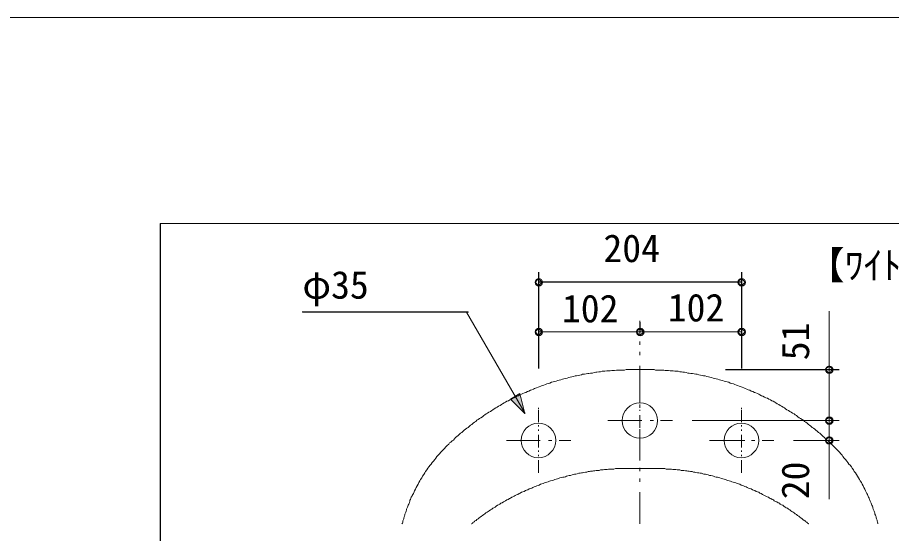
# Model space of a CAD drawing. Units: millimetres, scale not verified. Extents: x -1392 to 1350, y -947 to 991.
# Drawn here: x -21 to 858, y 473 to 991 of the extents above; entities that cross this region are included whole.
import ezdxf
from ezdxf.enums import TextEntityAlignment as Align

# ---------------------------------------------------------------- set-up
doc = ezdxf.new("R2010")
doc.units = ezdxf.units.MM
doc.header["$LTSCALE"] = 10
for name, color, linetype, lineweight in [('0-1_レイヤー_1', 7, 'Continuous', 18), ('0-7', 7, 'Continuous', 5), ('F-0', 7, 'Continuous', 5)]:
    doc.layers.add(name, color=color, linetype=linetype, lineweight=lineweight)
doc.styles.add('ＭＳ ゴシック', font='')
doc.styles.get('ＭＳ ゴシック').set_extended_font_data('MS Gothic')

msp = doc.modelspace()

# ---------------------------------------------------------------- linework, layer by layer
at = {"layer": '0-1_レイヤー_1', "color": 5}
for p, q in [((503.01, 638.64), (503.01, 735.16)), ((707.05, 638.64), (707.05, 735.16)), ((503.01, 725.42), (707.05, 725.42)), ((265.52, 695.36), (432.31, 695.36)), ((430.62, 695.36), (484.8, 601.81)), ((795.11, 637.37), (795.11, 696.21)), ((503.01, 638.64), (503.01, 685.21)), ((605.03, 675.04), (605.03, 685.21)), ((605.03, 675.04), (605.03, 685.21)), ((707.05, 638.64), (707.05, 685.21)), ((503.01, 675.47), (605.03, 675.47)), ((707.05, 675.47), (605.03, 675.47)), ((690.97, 637.37), (805.27, 637.37)), ((795.11, 586.14), (795.11, 637.37)), ((657.53, 586.14), (805.27, 586.14)), ((657.53, 586.14), (805.27, 586.14)), ((795.11, 586.14), (795.11, 566.25)), ((759.55, 566.25), (805.27, 566.25)), ((795.11, 566.25), (795.11, 507.41))]:
    msp.add_line(p, q, dxfattribs=at)
at = {"layer": '0-1_レイヤー_1'}
for p, q in [((605.03, 672.93), (605.03, 686.47)), ((605.03, 662.35), (605.03, 665.73)), ((605.03, 651.76), (605.03, 655.15)), ((605.03, 609.43), (605.03, 641.18)), ((605.03, 617.89), (605.03, 618.74)), ((605.03, 617.89), (605.03, 618.74)), ((605.03, 604.35), (605.03, 617.05)), ((605.03, 604.35), (605.03, 617.05)), ((503.01, 598), (503.01, 598.85)), ((605.03, 598.85), (605.03, 602.23)), ((605.03, 600.11), (605.03, 601.38)), ((605.03, 600.11), (605.03, 601.38)), ((707.05, 598), (707.05, 598.85)), ((503.01, 584.45), (503.01, 597.15)), ((605.03, 595.88), (605.03, 597.15)), ((605.03, 595.88), (605.03, 597.15)), ((605.03, 578.95), (605.03, 591.65)), ((605.03, 588.26), (605.03, 591.65)), ((605.03, 578.95), (605.03, 591.65)), ((707.05, 584.45), (707.05, 597.15)), ((503.01, 580.22), (503.01, 581.49)), ((572.86, 586.14), (604.61, 586.14)), ((572.86, 586.14), (607.02, 586.14)), ((615.19, 586.14), (618.58, 586.14)), ((615.19, 586.14), (618.58, 586.14)), ((625.78, 586.14), (637.63, 586.14)), ((625.78, 586.14), (637.63, 586.14)), ((707.05, 580.22), (707.05, 581.49)), ((503.01, 575.99), (503.01, 577.25)), ((503.01, 559.05), (503.01, 571.75)), ((605.03, 545.93), (605.03, 577.68)), ((605.03, 574.71), (605.03, 575.99)), ((605.03, 574.71), (605.03, 575.99)), ((605.03, 570.48), (605.03, 571.75)), ((605.03, 570.48), (605.03, 571.75)), ((707.05, 575.99), (707.05, 577.25)), ((707.05, 559.05), (707.05, 571.75)), ((470.83, 566.25), (504.64, 566.25)), ((513.17, 566.25), (516.55, 566.25)), ((523.75, 566.25), (535.61, 566.25)), ((605.03, 553.55), (605.03, 566.25)), ((605.03, 553.55), (605.03, 566.25)), ((674.88, 566.25), (710.48, 566.25)), ((717.22, 566.25), (720.6, 566.25)), ((727.8, 566.25), (739.65, 566.25)), ((503.01, 554.82), (503.01, 556.09)), ((707.05, 554.82), (707.05, 556.09)), ((503.01, 550.58), (503.01, 551.85)), ((503.01, 533.65), (503.01, 546.35)), ((707.05, 550.58), (707.05, 551.85)), ((707.05, 533.65), (707.05, 546.35)), ((605.03, 535.35), (605.03, 538.73)), ((605.03, 524.76), (605.03, 528.15)), ((605.03, 482.43), (605.03, 514.18))]:
    msp.add_line(p, q, dxfattribs=at)
at = {"layer": '0-1_レイヤー_1', "color": 5}
for points in [[(1190.5, 784.27), (122.86, 784.27), (122.86, 109.05), (1190.5, 109.05)], [(506.82, 725.21), (503.22, 728.81), (499.62, 725.21), (503.22, 721.61)], [(710.86, 725.21), (707.05, 728.81), (703.25, 725.21), (707.05, 721.61)], [(506.82, 675.26), (503.22, 678.85), (499.62, 675.26), (503.22, 671.66)], [(608.84, 675.26), (605.03, 678.85), (601.22, 675.26), (605.03, 671.66)], [(608.84, 675.26), (605.03, 678.85), (601.22, 675.26), (605.03, 671.66)], [(710.86, 675.26), (707.05, 678.85), (703.25, 675.26), (707.05, 671.66)], [(798.92, 637.37), (795.11, 641.18), (791.3, 637.37), (795.11, 633.56)], [(489.46, 593.34), (484.38, 613.24), (475.07, 607.74)], [(798.92, 586.14), (795.11, 589.96), (791.3, 586.14), (795.11, 582.33)], [(798.92, 586.14), (795.11, 589.96), (791.3, 586.14), (795.11, 582.33)], [(798.92, 566.25), (795.11, 570.06), (791.3, 566.25), (795.11, 562.44)]]:
    msp.add_lwpolyline(points, close=True, dxfattribs=at)
at = {"layer": '0-1_レイヤー_1'}
for points in [[(597.41, 637.37), (596.14, 637.37), (594.45, 637.37), (592.76, 637.37), (591.06, 637.37), (589.37, 636.94), (587.67, 636.94), (586.41, 636.94), (584.71, 636.94), (583.02, 636.94), (581.33, 636.94), (579.63, 636.52), (578.36, 636.52), (576.67, 636.52), (574.98, 636.1), (573.28, 636.1), (571.59, 636.1), (569.89, 635.67), (568.63, 635.67), (566.93, 635.67), (565.24, 635.25), (563.55, 635.25), (561.85, 634.83), (560.58, 634.83), (558.89, 634.41), (557.2, 633.98), (555.5, 633.98), (553.81, 633.56), (552.54, 633.56), (550.85, 633.13), (549.15, 632.71), (547.46, 632.71), (546.19, 632.29), (544.5, 631.86), (542.8, 631.44), (541.11, 631.02), (539.84, 631.02), (538.14, 630.6), (536.45, 630.17), (534.76, 629.75)], [(667.69, 631.44), (665.99, 631.86), (664.3, 632.29), (662.61, 632.71), (661.33, 632.71), (659.64, 633.13), (657.95, 633.56), (656.26, 633.56), (654.56, 633.98), (653.29, 633.98), (651.6, 634.41), (649.91, 634.83), (648.21, 634.83), (646.94, 635.25), (645.25, 635.25), (643.55, 635.67), (641.86, 635.67), (640.17, 635.67), (638.48, 636.1), (637.21, 636.1), (635.51, 636.1), (633.82, 636.52), (632.13, 636.52), (630.43, 636.52), (629.16, 636.94), (627.47, 636.94), (625.78, 636.94), (624.08, 636.94), (622.39, 636.94), (620.7, 636.94), (619.42, 637.37), (617.73, 637.37), (616.04, 637.37), (614.35, 637.37), (612.65, 637.37), (610.96, 637.37), (609.69, 637.37), (600.8, 637.37), (599.11, 637.37), (597.41, 637.37)], [(534.76, 629.75), (533.49, 629.32), (531.8, 628.9), (530.1, 628.48), (528.41, 628.05), (527.14, 627.63), (525.45, 627.21), (523.75, 626.78), (522.48, 626.36), (520.79, 625.94), (519.1, 625.52), (517.83, 625.09), (516.13, 624.67), (514.44, 623.82), (513.17, 623.4), (511.48, 622.97), (510.21, 622.55), (508.51, 621.71), (506.82, 621.28), (505.55, 620.86), (503.86, 620.01), (502.58, 619.59), (500.89, 619.16), (499.2, 618.32), (497.93, 617.89), (496.24, 617.05), (494.97, 616.63), (493.27, 615.78), (492, 615.35), (490.31, 614.51), (489.04, 614.08), (487.35, 613.24), (486.08, 612.81), (484.38, 611.97), (483.11, 611.12), (481.42, 610.7), (480.15, 609.85), (478.46, 609), (477.19, 608.58), (475.92, 607.74)], [(727.38, 611.12), (725.68, 611.97), (724.41, 612.81), (723.14, 613.24), (721.45, 614.08), (720.18, 614.51), (718.49, 615.35), (716.79, 615.78), (715.52, 616.63), (713.83, 617.05), (712.56, 617.89), (710.86, 618.32), (709.6, 619.16), (707.9, 619.59), (706.63, 620.01), (704.94, 620.86), (703.25, 621.28), (701.98, 621.71), (700.28, 622.55), (699.01, 622.97), (697.32, 623.4), (695.63, 623.82), (694.36, 624.67), (692.66, 625.09), (690.97, 625.52), (689.7, 625.94), (688.01, 626.36), (686.31, 626.78), (685.04, 627.21), (683.35, 627.63), (681.66, 628.05), (679.96, 628.48), (678.69, 628.9), (677, 629.32), (675.3, 629.75), (674.04, 630.17), (672.34, 630.6), (670.65, 631.02), (668.96, 631.02), (667.69, 631.44)], [(475.92, 607.74), (474.22, 606.89), (472.95, 606.04), (471.26, 605.62), (469.99, 604.77), (468.72, 603.92), (467.03, 603.08), (465.76, 602.23), (464.49, 601.38), (462.79, 600.54), (461.52, 599.69), (460.25, 598.85), (458.56, 598), (457.29, 597.15), (456.02, 596.3), (454.75, 595.46), (453.05, 594.61), (451.79, 593.77), (450.52, 592.92), (449.25, 592.07), (447.98, 591.22), (446.71, 589.96), (445.01, 589.11), (443.74, 588.26), (442.47, 587.41), (441.2, 586.57), (439.93, 585.3), (438.66, 584.45), (437.39, 583.6), (436.12, 582.33), (434.85, 581.49), (433.58, 580.64), (432.31, 579.37), (431.04, 578.52), (429.77, 577.68), (428.5, 576.41), (427.23, 575.56), (425.96, 574.29), (424.69, 573.44), (423.42, 572.17)], [(780.72, 577.68), (779.45, 578.52), (778.17, 579.37), (776.91, 580.64), (775.64, 581.49), (774.36, 582.33), (773.1, 583.6), (771.83, 584.45), (770.55, 585.3), (769.29, 586.57), (768.02, 587.41), (766.32, 588.26), (765.05, 589.11), (763.78, 589.96), (762.51, 591.22), (761.24, 592.07), (759.97, 592.92), (758.28, 593.77), (757.01, 594.61), (755.74, 595.46), (754.47, 596.3), (752.78, 597.15), (751.51, 598), (750.24, 598.85), (748.97, 599.69), (747.27, 600.54), (746, 601.38), (744.73, 602.23), (743.04, 603.08), (741.77, 603.92), (740.5, 604.77), (738.8, 605.62), (737.54, 606.04), (736.27, 606.89), (734.57, 607.74), (733.3, 608.58), (731.61, 609), (730.34, 609.85), (728.64, 610.7), (727.38, 611.12)], [(423.42, 572.17), (422.15, 571.33), (420.88, 570.06), (419.61, 569.21), (418.77, 567.94), (417.5, 566.67), (416.23, 565.82), (414.96, 564.55), (413.69, 563.71), (412.84, 562.44), (411.14, 561.17), (409.88, 559.9), (408.61, 558.21), (407.33, 556.94), (406.07, 555.66), (404.8, 554.39), (403.53, 552.7), (402.26, 551.43), (400.99, 550.16), (399.72, 548.47), (398.87, 547.2), (397.6, 545.5), (396.33, 544.24), (395.06, 542.54), (394.21, 541.27), (392.94, 539.58), (391.67, 538.31), (390.83, 536.61), (389.55, 534.92), (388.71, 533.65), (387.86, 531.96), (386.59, 530.27), (385.75, 528.57), (384.48, 526.88), (383.63, 525.61), (382.78, 523.91), (381.94, 522.22), (381.09, 520.53), (380.24, 518.83), (379.39, 517.14)], [(826.44, 525.61), (825.59, 526.88), (824.74, 528.57), (823.89, 530.27), (822.63, 531.96), (821.78, 533.65), (820.51, 534.92), (819.66, 536.61), (818.39, 538.31), (817.55, 539.58), (816.28, 541.27), (815.01, 542.54), (814.16, 544.24), (812.89, 545.5), (811.62, 547.2), (810.35, 548.47), (809.08, 550.16), (808.23, 551.43), (806.96, 552.7), (805.69, 554.39), (804.42, 555.66), (803.15, 556.94), (801.88, 558.21), (800.19, 559.9), (798.92, 561.17), (797.65, 562.44), (796.38, 563.71), (795.53, 564.55), (794.26, 565.82), (792.99, 566.67), (791.72, 567.94), (790.45, 569.21), (789.18, 570.06), (788.33, 571.33), (787.07, 572.17), (785.8, 573.44), (784.53, 574.29), (783.26, 575.56), (781.99, 576.41), (780.72, 577.68)], [(587.25, 537.88), (585.98, 537.88), (584.29, 537.88), (583.02, 537.88), (581.75, 537.88), (580.48, 537.88), (578.79, 537.46), (577.52, 537.46), (576.25, 537.46), (574.98, 537.46), (573.28, 537.46), (572.01, 537.04), (570.74, 537.04), (569.47, 537.04), (568.2, 536.61), (566.51, 536.61), (565.24, 536.61), (563.97, 536.19), (562.7, 536.19), (561.01, 536.19), (559.74, 535.77), (558.47, 535.77), (557.2, 535.35), (555.5, 535.35), (554.23, 534.92), (552.96, 534.92), (551.69, 534.5), (550.42, 534.5), (548.73, 534.07), (547.46, 533.65), (546.19, 533.65), (544.92, 533.23), (543.65, 533.23), (541.96, 532.8), (540.69, 532.38), (539.42, 532.38), (538.14, 531.96), (536.88, 531.53), (535.18, 531.11), (533.91, 531.11)], [(641.02, 537.04), (639.75, 537.04), (638.05, 537.04), (636.78, 537.46), (635.51, 537.46), (634.24, 537.46), (632.55, 537.46), (631.28, 537.46), (630.01, 537.88), (628.74, 537.88), (627.05, 537.88), (625.78, 537.88), (624.51, 537.88), (623.24, 537.88), (621.54, 537.88), (620.27, 537.88), (619, 537.88), (617.73, 537.88), (616.04, 537.88), (614.77, 537.88), (613.5, 537.88), (612.23, 537.88), (610.54, 537.88), (609.27, 537.88), (608, 537.88), (606.73, 537.88), (605.03, 537.88), (603.76, 537.88), (602.49, 537.88), (601.22, 537.88), (599.53, 537.88), (598.26, 537.88), (596.99, 537.88), (595.72, 537.88), (594.03, 537.88), (592.76, 537.88), (591.49, 537.88), (590.22, 537.88), (588.52, 537.88), (587.25, 537.88)], [(693.51, 526.03), (692.24, 526.46), (690.97, 526.88), (689.7, 527.3), (688.43, 527.72), (687.16, 528.15), (685.47, 528.57), (684.2, 528.99), (682.92, 529.42), (681.66, 529.42), (680.39, 529.84), (679.11, 530.27), (677.85, 530.69), (676.15, 531.11), (674.88, 531.11), (673.61, 531.53), (672.34, 531.96), (671.07, 532.38), (669.38, 532.38), (668.11, 532.8), (666.84, 533.23), (665.57, 533.23), (664.3, 533.65), (663.03, 533.65), (661.33, 534.07), (660.07, 534.5), (658.8, 534.5), (657.53, 534.92), (655.83, 534.92), (654.56, 535.35), (653.29, 535.35), (652.02, 535.77), (650.75, 535.77), (649.06, 536.19), (647.79, 536.19), (646.52, 536.19), (645.25, 536.61), (643.55, 536.61), (642.29, 536.61), (641.02, 537.04)], [(533.91, 531.11), (532.64, 530.69), (531.37, 530.27), (530.1, 529.84), (528.83, 529.42), (527.56, 529.42), (525.87, 528.99), (524.6, 528.57), (523.33, 528.15), (522.06, 527.72), (520.79, 527.3), (519.52, 526.88), (518.25, 526.46), (516.98, 526.03), (515.29, 525.61), (514.02, 525.19), (512.75, 524.76), (511.48, 524.34), (510.21, 523.91), (508.94, 523.49), (507.67, 523.07), (506.39, 522.64), (505.13, 522.22), (503.86, 521.38), (502.58, 520.95), (501.32, 520.53), (500.05, 520.1), (498.78, 519.68), (497.51, 518.83), (496.24, 518.41), (494.97, 517.99), (493.7, 517.56), (492.42, 516.72), (491.16, 516.3), (489.89, 515.87), (488.61, 515.02), (487.35, 514.6), (486.08, 514.18), (484.8, 513.33), (483.54, 512.91)], [(742.61, 504.44), (741.35, 504.86), (740.08, 505.71), (739.23, 506.56), (737.96, 506.98), (736.69, 507.83), (735.42, 508.25), (734.15, 509.1), (732.88, 509.52), (731.61, 510.37), (730.34, 510.79), (729.07, 511.64), (728.22, 512.06), (726.95, 512.91), (725.68, 513.33), (724.41, 514.18), (723.14, 514.6), (721.87, 515.02), (720.6, 515.87), (719.33, 516.3), (718.06, 516.72), (716.79, 517.56), (715.52, 517.99), (714.25, 518.41), (712.98, 518.83), (711.71, 519.68), (710.44, 520.1), (709.17, 520.53), (707.9, 520.95), (706.63, 521.38), (705.36, 522.22), (704.09, 522.64), (702.82, 523.07), (701.55, 523.49), (700.28, 523.91), (698.59, 524.34), (697.32, 524.76), (696.05, 525.19), (694.78, 525.61), (693.51, 526.03)], [(844.22, 482.43), (844.22, 483.27), (843.79, 484.12), (843.37, 485.39), (843.37, 486.24), (842.95, 487.51), (842.52, 488.35), (842.52, 489.2), (842.1, 490.47), (841.67, 491.32), (841.25, 492.16), (841.25, 493.44), (840.83, 494.28), (840.41, 495.13), (839.98, 496.4), (839.56, 497.24), (839.14, 498.52), (839.14, 499.36), (838.71, 500.21), (838.29, 501.05), (837.86, 502.32), (837.44, 503.17), (837.02, 504.02), (836.6, 505.29), (836.17, 506.13), (835.75, 506.98), (835.33, 508.25), (834.9, 509.1), (834.48, 509.94), (834.05, 510.79), (833.63, 512.06), (833.21, 512.91), (832.79, 513.75), (831.94, 515.45), (831.09, 517.14), (830.25, 518.83), (829.4, 520.53), (828.55, 522.22), (827.71, 523.91), (826.44, 525.61)], [(379.39, 517.14), (378.55, 515.45), (377.7, 513.75), (377.28, 512.91), (376.86, 512.06), (376.01, 510.79), (375.58, 509.94), (375.16, 509.1), (374.74, 508.25), (374.32, 506.98), (373.89, 506.13), (373.89, 505.29), (373.47, 504.02), (373.05, 503.17), (372.62, 502.32), (372.2, 501.05), (371.78, 500.21), (371.35, 499.36), (370.93, 498.52), (370.51, 497.24), (370.51, 496.4), (370.08, 495.13), (369.66, 494.28), (369.24, 493.44), (368.81, 492.16), (368.81, 491.32), (368.39, 490.47), (367.97, 489.2), (367.54, 488.35), (367.54, 487.51), (367.12, 486.24), (366.7, 485.39), (366.7, 484.12), (366.27, 483.27), (365.85, 482.43)], [(483.54, 512.91), (482.27, 512.06), (481, 511.64), (479.73, 510.79), (478.46, 510.37), (477.19, 509.52), (476.34, 509.1), (475.07, 508.25), (473.8, 507.83), (472.53, 506.98), (471.26, 506.56), (469.99, 505.71), (468.72, 504.86), (467.87, 504.44), (466.6, 503.6), (465.33, 503.17), (464.06, 502.32), (462.79, 501.48), (461.95, 501.05), (460.67, 500.21), (459.41, 499.36), (458.14, 498.52), (457.29, 498.09), (456.02, 497.24), (454.75, 496.4), (453.48, 495.55), (452.63, 494.71), (451.36, 494.28), (450.09, 493.44), (449.25, 492.59), (447.98, 491.74), (446.71, 490.89), (445.86, 490.05), (444.59, 489.2), (443.32, 488.35), (442.47, 487.51), (441.2, 486.66), (440.36, 485.81), (439.93, 485.81), (439.51, 485.39)], [(774.79, 482.43), (774.36, 482.43), (774.36, 482.85), (773.94, 482.85), (773.94, 483.27), (773.52, 483.27), (773.1, 483.7), (772.67, 484.12), (772.25, 484.12), (772.25, 484.55), (771.83, 484.55), (771.4, 484.97), (770.98, 485.39), (770.55, 485.39), (770.55, 485.81), (770.13, 485.81), (768.86, 486.66), (768.02, 487.51), (766.75, 488.35), (765.9, 489.2), (764.63, 490.05), (763.36, 490.89), (762.51, 491.74), (761.24, 492.59), (759.97, 493.44), (759.13, 494.28), (757.86, 494.71), (756.58, 495.55), (755.74, 496.4), (754.47, 497.24), (753.2, 498.09), (751.93, 498.52), (751.08, 499.36), (749.81, 500.21), (748.54, 501.05), (747.27, 501.48), (746, 502.32), (745.16, 503.17), (743.89, 503.6), (742.61, 504.44)], [(439.51, 485.39), (439.08, 485.39), (439.08, 484.97), (438.66, 484.97), (438.66, 484.55), (438.24, 484.55), (437.82, 484.12), (437.39, 484.12), (437.39, 483.7), (436.97, 483.7), (436.97, 483.27), (436.55, 483.27), (436.55, 482.85), (436.12, 482.85), (436.12, 482.43), (435.7, 482.43)]]:
    msp.add_lwpolyline(points, dxfattribs=at)
at = {"layer": '0-7'}
for p, q in [((503.37, 638.64), (503.37, 735.14)), ((707.37, 638.64), (707.37, 735.14)), ((503.37, 725.14), (707.37, 725.14)), ((265.75, 695.14), (432.58, 695.14)), ((430.85, 695.14), (489.74, 593.14)), ((795.4, 637.14), (795.4, 696.14)), ((503.37, 638.64), (503.37, 685.19)), ((605.37, 675.14), (605.37, 685.19)), ((605.37, 675.14), (605.37, 685.19)), ((707.37, 638.64), (707.37, 685.19)), ((503.37, 675.19), (605.37, 675.19)), ((707.37, 675.19), (605.37, 675.19)), ((691.12, 637.14), (805.4, 637.14)), ((795.4, 586.14), (795.4, 637.14)), ((657.87, 586.14), (805.4, 586.14)), ((657.87, 586.14), (805.4, 586.14)), ((795.4, 586.14), (795.4, 566.14)), ((759.87, 566.14), (805.4, 566.14)), ((795.4, 566.14), (795.4, 507.14))]:
    msp.add_line(p, q, dxfattribs=at)
msp.add_lwpolyline([(123.12, 784.14), (1190.62, 784.14), (1190.62, 109.14), (123.12, 109.14)], close=True, dxfattribs=at)
for centre in [(503.37, 725.14), (707.37, 725.14), (503.37, 675.19), (605.37, 675.19), (605.37, 675.19), (707.37, 675.19), (795.4, 637.14), (795.4, 586.14), (795.4, 586.14), (795.4, 566.14)]:
    msp.add_circle(centre, 3.75, dxfattribs=at)
msp.add_solid([(489.74, 593.14), (475.1, 607.78), (484.38, 613.14)], dxfattribs=at)
at = {"layer": 'F-0'}
msp.add_lwpolyline([(-1391.5, 991.14), (1350.16, 991.14), (1350.16, -947.41), (-1391.5, -947.41)], close=True, dxfattribs=at)
for centre, radius in [((605.03, 586.14), 17.78), ((503.01, 566.25), 17.36), ((707.05, 566.25), 17.36)]:
    msp.add_circle(centre, radius, dxfattribs=at)

# ---------------------------------------------------------------- texts
at = {"layer": '0-7', "style": 'ＭＳ ゴシック'}
for s, p in [('204', (568.32, 737.06)), ('【ﾜｲﾄﾞｽﾌﾟﾚｯﾄﾞﾎｰﾙ】', (772.85, 720.07)), ('φ35', (265.75, 700.29)), ('102', (526.57, 676.53)), ('102', (633.03, 677.45))]:
    msp.add_text(s, height=27.86, dxfattribs=at).set_placement(p, align=Align.BOTTOM_LEFT)
for s, p in [('51', (783.48, 646.75)), ('20', (783.48, 507.14))]:
    msp.add_text(s, height=27.86, rotation=90, dxfattribs=at).set_placement(p, align=Align.BOTTOM_LEFT)

doc.saveas('drawing.dxf')
